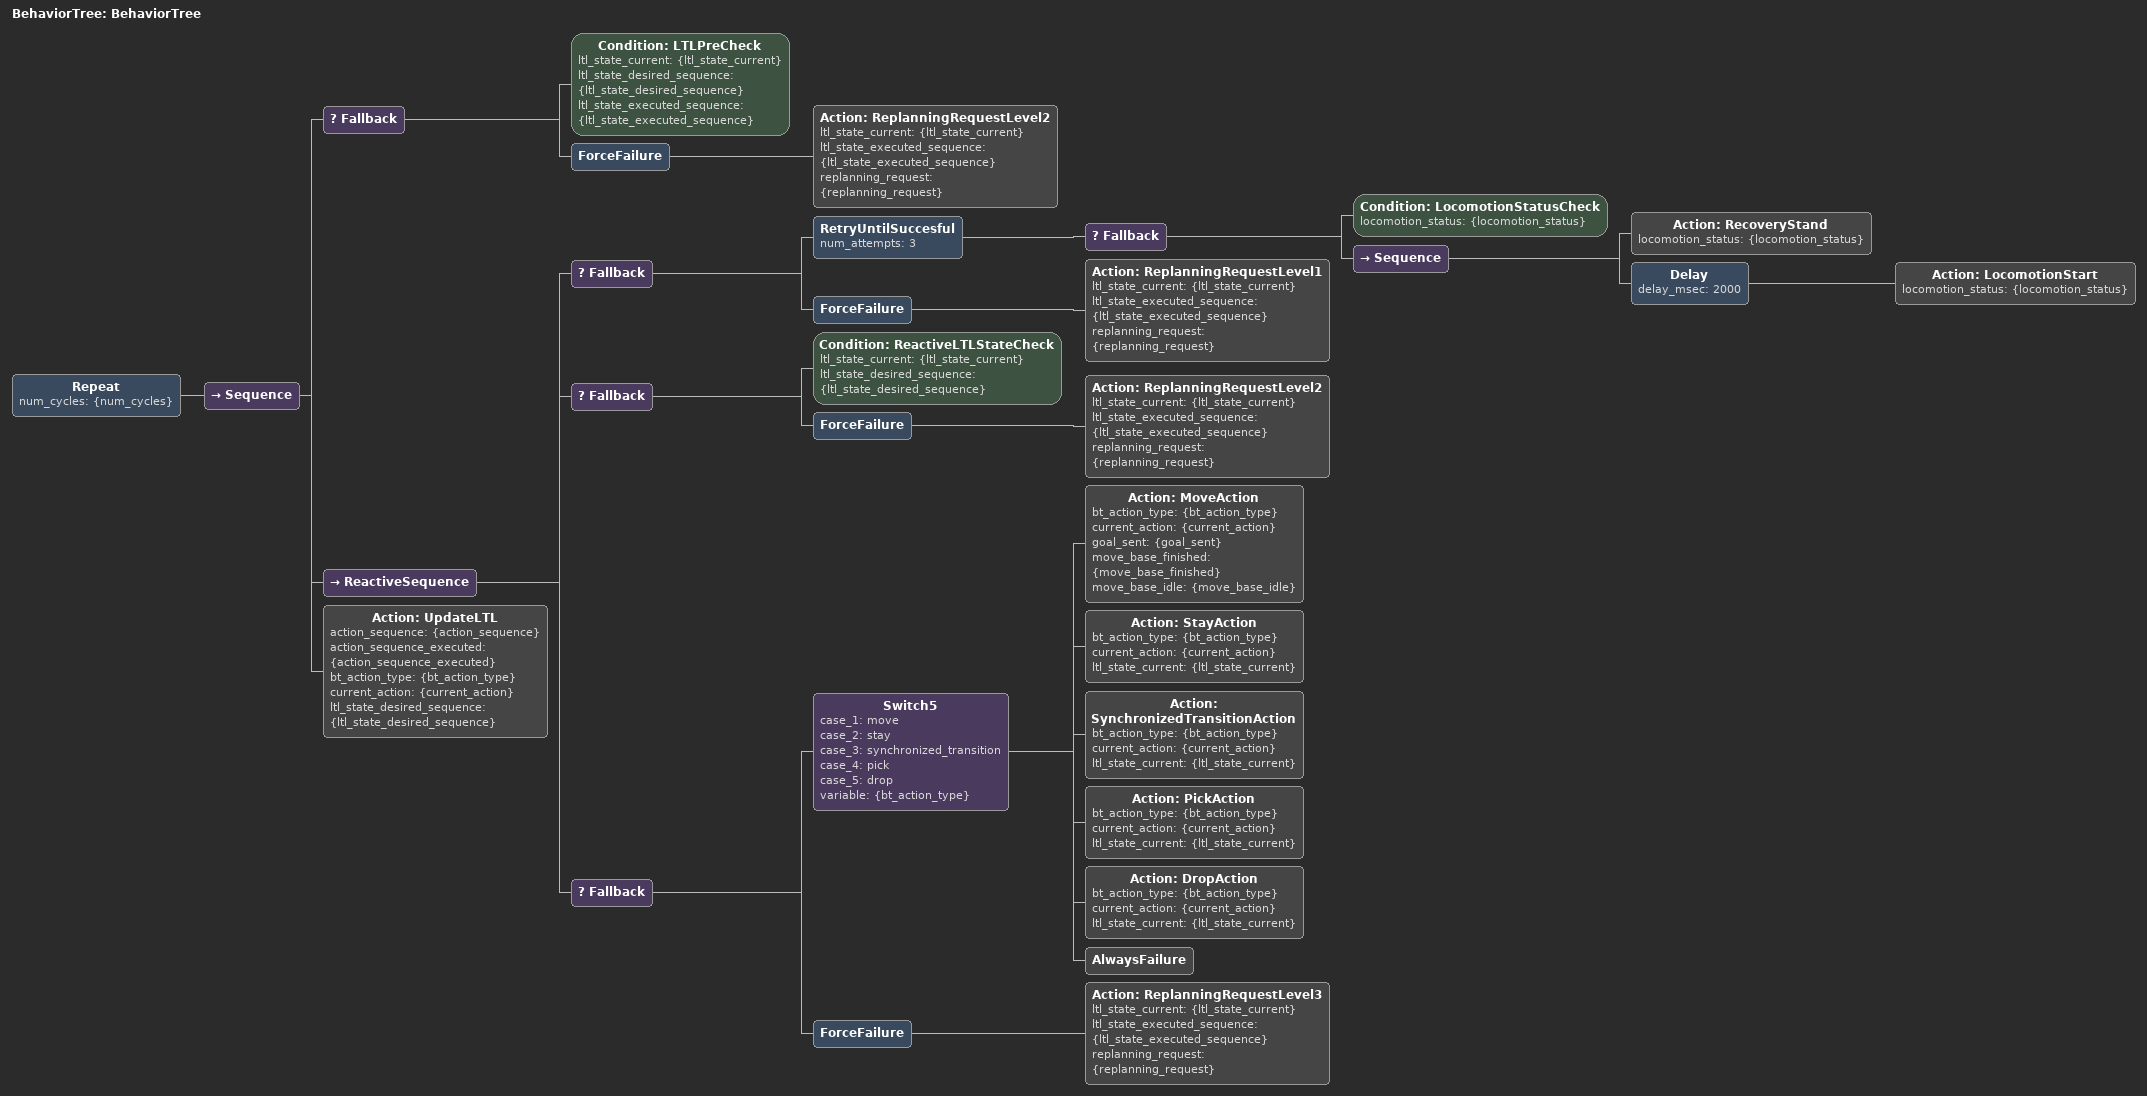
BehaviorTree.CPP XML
<?xml version="1.0"?>
<root main_tree_to_execute="BehaviorTree">
    <BehaviorTree ID="BehaviorTree">
        <Repeat num_cycles="{num_cycles}">
            <Sequence>
                <Fallback>
                    <Condition ID="LTLPreCheck" ltl_state_current="{ltl_state_current}" ltl_state_desired_sequence="{ltl_state_desired_sequence}" ltl_state_executed_sequence="{ltl_state_executed_sequence}"/>
                    <ForceFailure>
                        <Action ID="ReplanningRequestLevel2" ltl_state_current="{ltl_state_current}" ltl_state_executed_sequence="{ltl_state_executed_sequence}" replanning_request="{replanning_request}"/>
                    </ForceFailure>
                </Fallback>
                <ReactiveSequence>
                    <Fallback>
                        <RetryUntilSuccesful num_attempts="3">
                            <Fallback>
                                <Condition ID="LocomotionStatusCheck" locomotion_status="{locomotion_status}"/>
                                <Sequence>
                                    <Action ID="RecoveryStand" locomotion_status="{locomotion_status}"/>
                                    <Delay delay_msec="2000">
                                        <Action ID="LocomotionStart" locomotion_status="{locomotion_status}"/>
                                    </Delay>
                                </Sequence>
                            </Fallback>
                        </RetryUntilSuccesful>
                        <ForceFailure>
                            <Action ID="ReplanningRequestLevel1" ltl_state_current="{ltl_state_current}" ltl_state_executed_sequence="{ltl_state_executed_sequence}" replanning_request="{replanning_request}"/>
                        </ForceFailure>
                    </Fallback>
                    <Fallback>
                        <Condition ID="ReactiveLTLStateCheck" ltl_state_current="{ltl_state_current}" ltl_state_desired_sequence="{ltl_state_desired_sequence}"/>
                        <ForceFailure>
                            <Action ID="ReplanningRequestLevel2" ltl_state_current="{ltl_state_current}" ltl_state_executed_sequence="{ltl_state_executed_sequence}" replanning_request="{replanning_request}"/>
                        </ForceFailure>
                    </Fallback>
                    <Fallback>
                        <Switch5 case_1="move" case_2="stay" case_3="synchronized_transition" case_4="pick" case_5="drop" variable="{bt_action_type}">
                            <Action ID="MoveAction" bt_action_type="{bt_action_type}" current_action="{current_action}" goal_sent="{goal_sent}" move_base_finished="{move_base_finished}" move_base_idle="{move_base_idle}"/>
                            <Action ID="StayAction" bt_action_type="{bt_action_type}" current_action="{current_action}" ltl_state_current="{ltl_state_current}"/>
                            <Action ID="SynchronizedTransitionAction" bt_action_type="{bt_action_type}" current_action="{current_action}" ltl_state_current="{ltl_state_current}"/>
                            <Action ID="PickAction" bt_action_type="{bt_action_type}" current_action="{current_action}" ltl_state_current="{ltl_state_current}"/>
                            <Action ID="DropAction" bt_action_type="{bt_action_type}" current_action="{current_action}" ltl_state_current="{ltl_state_current}"/>
                            <AlwaysFailure/>
                        </Switch5>
                        <ForceFailure>
                            <Action ID="ReplanningRequestLevel3" ltl_state_current="{ltl_state_current}" ltl_state_executed_sequence="{ltl_state_executed_sequence}" replanning_request="{replanning_request}"/>
                        </ForceFailure>
                    </Fallback>
                </ReactiveSequence>
                <Action ID="UpdateLTL" action_sequence="{action_sequence}" action_sequence_executed="{action_sequence_executed}" bt_action_type="{bt_action_type}" current_action="{current_action}" ltl_state_desired_sequence="{ltl_state_desired_sequence}"/>
            </Sequence>
        </Repeat>
    </BehaviorTree>
</root>
